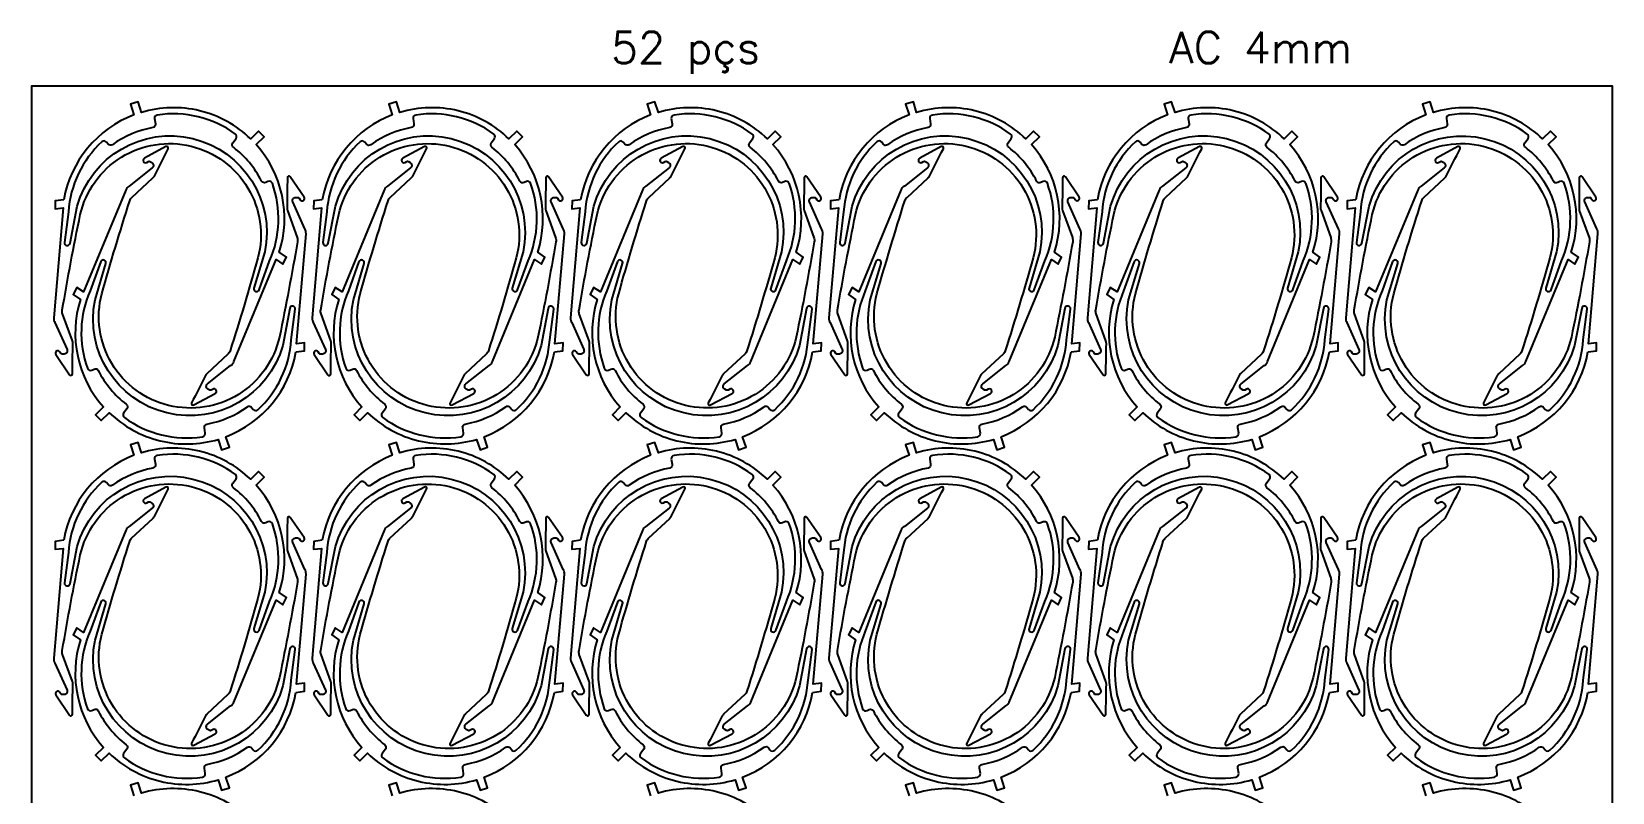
# Model space of a CAD drawing. Header units: millimetres. Extents: x 151 to 2196, y 73 to 1107.
# Drawn here: x 151 to 1151, y 626 to 1107 of the extents above; entities that cross this region are included whole.
import ezdxf

# ---------------------------------------------------------------- set-up
doc = ezdxf.new("R2010")
doc.units = ezdxf.units.MM
doc.layers.add('360_CORTE-EXT', color=3, linetype='Continuous')
doc.layers.add('360_CORTE-INT', color=5, linetype='Continuous')
doc.styles.get("Standard").update_dxf_attribs({"font": 'simplex.shx'})

msp = doc.modelspace()

# ---------------------------------------------------------------- linework, layer by layer
msp.add_lwpolyline([(150.8, 73), (1150.8, 73), (1150.8, 1073), (150.8, 1073)], close=True)
at = {"layer": '360_CORTE-EXT'}
for points in [[(171.2, 1001), (165.8, 1000.3), (165.7, 995.3), (170.8, 995.9), (164.8, 926.2, 0.16064), (165.6, 923.2), (173.2, 906.1, -0.53017), (171.5, 903.3), (170.1, 903.2, -0.25887), (169.3, 903.7), (168.5, 904.7, 1), (166.1, 903), (174.8, 890.2, 0.73663), (176.6, 890.8, -0.00431), (176.9, 909.8, 0.09147), (176.6, 911.6), (170.4, 928.7, -0.12913), (170.2, 931.2, -0.00859), (181.6, 991.6, -0.41865), (251.7, 1034.9, -0.41865), (294, 964.2, -0.00859), (276.4, 905.4, -0.12913), (275, 903.2), (261.7, 890.8, 0.09147), (260.6, 889.4, -0.00431), (252, 872.4, 0.73663), (253.4, 871.1), (267, 878.4, 1), (265.6, 881.1), (264.5, 880.5, -0.25887), (263.5, 880.5), (262.3, 881.1, -0.53017), (262.1, 884.4), (276.7, 896.1, 0.16666), (278.8, 898.6), (305.5, 963.1), (309.8, 960.2), (312, 964.6), (307.5, 967.8, 0.26488), (292.9, 1035.9), (297.9, 1040.8), (294.3, 1044.4), (289.4, 1039.5, 0.13319), (257.1, 1057.3, 0.13319), (220.3, 1056.3), (218.2, 1063), (213.4, 1061.4), (215.5, 1054.7, 0.26488)], [(334.7, 1001), (329.3, 1000.3), (329.1, 995.3), (334.3, 995.9), (328.3, 926.2, 0.16064), (329, 923.2), (336.7, 906.1, -0.53017), (334.9, 903.3), (333.6, 903.2, -0.25887), (332.7, 903.7), (332, 904.7, 1), (329.5, 903), (338.2, 890.2, 0.73663), (340.1, 890.8, -0.00431), (340.3, 909.8, 0.09147), (340, 911.6), (333.9, 928.7, -0.12913), (333.7, 931.2, -0.00859), (345.1, 991.6, -0.41865), (415.1, 1034.9, -0.41865), (457.4, 964.2, -0.00859), (439.8, 905.4, -0.12913), (438.4, 903.2), (425.1, 890.8, 0.09147), (424, 889.4, -0.00431), (415.5, 872.4, 0.73663), (416.9, 871.1), (430.5, 878.4, 1), (429.1, 881.1), (427.9, 880.5, -0.25887), (427, 880.5), (425.8, 881.1, -0.53017), (425.5, 884.4), (440.2, 896.1, 0.16666), (442.3, 898.6), (469, 963.1), (473.3, 960.2), (475.5, 964.6), (471, 967.8, 0.26488), (456.4, 1035.9), (461.4, 1040.8), (457.8, 1044.4), (452.8, 1039.5, 0.13319), (420.6, 1057.3, 0.13319), (383.8, 1056.3), (381.7, 1063), (376.8, 1061.4), (379, 1054.7, 0.26488)], [(498.1, 1001), (492.7, 1000.3), (492.6, 995.3), (497.7, 995.9), (491.7, 926.2, 0.16064), (492.5, 923.2), (500.1, 906.1, -0.53017), (498.4, 903.3), (497, 903.2, -0.25887), (496.2, 903.7), (495.4, 904.7, 1), (493, 903), (501.7, 890.2, 0.73663), (503.5, 890.8, -0.00431), (503.8, 909.8, 0.09147), (503.5, 911.6), (497.3, 928.7, -0.12913), (497.1, 931.2, -0.00859), (508.5, 991.6, -0.41865), (578.6, 1034.9, -0.41865), (620.9, 964.2, -0.00859), (603.3, 905.4, -0.12913), (601.9, 903.2), (588.6, 890.8, 0.09147), (587.5, 889.4, -0.00431), (578.9, 872.4, 0.73663), (580.3, 871.1), (594, 878.4, 1), (592.5, 881.1), (591.4, 880.5, -0.25887), (590.4, 880.5), (589.3, 881.1, -0.53017), (589, 884.4), (603.6, 896.1, 0.16666), (605.8, 898.6), (632.4, 963.1), (636.7, 960.2), (638.9, 964.6), (634.5, 967.8, 0.26488), (619.8, 1035.9), (624.8, 1040.8), (621.2, 1044.4), (616.3, 1039.5, 0.13319), (584, 1057.3, 0.13319), (547.3, 1056.3), (545.1, 1063), (540.3, 1061.4), (542.4, 1054.7, 0.26488)], [(661.6, 1001), (656.2, 1000.3), (656.1, 995.3), (661.2, 995.9), (655.2, 926.2, 0.16064), (656, 923.2), (663.6, 906.1, -0.53017), (661.8, 903.3), (660.5, 903.2, -0.25887), (659.6, 903.7), (658.9, 904.7, 1), (656.4, 903), (665.2, 890.2, 0.73663), (667, 890.8, -0.00431), (667.2, 909.8, 0.09147), (666.9, 911.6), (660.8, 928.7, -0.12913), (660.6, 931.2, -0.00859), (672, 991.6, -0.41865), (742.1, 1034.9, -0.41865), (784.4, 964.2, -0.00859), (766.7, 905.4, -0.12913), (765.4, 903.2), (752, 890.8, 0.09147), (750.9, 889.4, -0.00431), (742.4, 872.4, 0.73663), (743.8, 871.1), (757.4, 878.4, 1), (756, 881.1), (754.9, 880.5, -0.25887), (753.9, 880.5), (752.7, 881.1, -0.53017), (752.5, 884.4), (767.1, 896.1, 0.16666), (769.2, 898.6), (795.9, 963.1), (800.2, 960.2), (802.4, 964.6), (797.9, 967.8, 0.26488), (783.3, 1035.9), (788.3, 1040.8), (784.7, 1044.4), (779.7, 1039.5, 0.13319), (747.5, 1057.3, 0.13319), (710.7, 1056.3), (708.6, 1063), (703.7, 1061.4), (705.9, 1054.7, 0.26488)], [(825, 1001), (819.6, 1000.3), (819.5, 995.3), (824.6, 995.9), (818.7, 926.2, 0.16064), (819.4, 923.2), (827, 906.1, -0.53017), (825.3, 903.3), (824, 903.2, -0.25887), (823.1, 903.7), (822.4, 904.7, 1), (819.9, 903), (828.6, 890.2, 0.73663), (830.4, 890.8, -0.00431), (830.7, 909.8, 0.09147), (830.4, 911.6), (824.2, 928.7, -0.12913), (824, 931.2, -0.00859), (835.4, 991.6, -0.41865), (905.5, 1034.9, -0.41865), (947.8, 964.2, -0.00859), (930.2, 905.4, -0.12913), (928.8, 903.2), (915.5, 890.8, 0.09147), (914.4, 889.4, -0.00431), (905.9, 872.4, 0.73663), (907.2, 871.1), (920.9, 878.4, 1), (919.4, 881.1), (918.3, 880.5, -0.25887), (917.3, 880.5), (916.2, 881.1, -0.53017), (915.9, 884.4), (930.6, 896.1, 0.16666), (932.7, 898.6), (959.3, 963.1), (963.6, 960.2), (965.8, 964.6), (961.4, 967.8, 0.26488), (946.7, 1035.9), (951.7, 1040.8), (948.1, 1044.4), (943.2, 1039.5, 0.13319), (911, 1057.3, 0.13319), (874.2, 1056.3), (872, 1063), (867.2, 1061.4), (869.3, 1054.7, 0.26488)], [(988.5, 1001), (983.1, 1000.3), (983, 995.3), (988.1, 995.9), (982.1, 926.2, 0.16064), (982.9, 923.2), (990.5, 906.1, -0.53017), (988.8, 903.3), (987.4, 903.2, -0.25887), (986.5, 903.7), (985.8, 904.7, 1), (983.3, 903), (992.1, 890.2, 0.73663), (993.9, 890.8, -0.00431), (994.1, 909.8, 0.09147), (993.8, 911.6), (987.7, 928.7, -0.12913), (987.5, 931.2, -0.00859), (998.9, 991.6, -0.41865), (1069, 1034.9, -0.41865), (1111.3, 964.2, -0.00859), (1093.6, 905.4, -0.12913), (1092.3, 903.2), (1078.9, 890.8, 0.09147), (1077.8, 889.4, -0.00431), (1069.3, 872.4, 0.73663), (1070.7, 871.1), (1084.3, 878.4, 1), (1082.9, 881.1), (1081.8, 880.5, -0.25887), (1080.8, 880.5), (1079.6, 881.1, -0.53017), (1079.4, 884.4), (1094, 896.1, 0.16666), (1096.1, 898.6), (1122.8, 963.1), (1127.1, 960.2), (1129.3, 964.6), (1124.8, 967.8, 0.26488), (1110.2, 1035.9), (1115.2, 1040.8), (1111.6, 1044.4), (1106.6, 1039.5, 0.13319), (1074.4, 1057.3, 0.13319), (1037.6, 1056.3), (1035.5, 1063), (1030.6, 1061.4), (1032.8, 1054.7, 0.26488)], [(318, 904.7), (323.4, 905.4), (323.5, 910.4), (318.4, 909.8), (324.4, 979.5, 0.16064), (323.6, 982.5), (316, 999.6, -0.53017), (317.7, 1002.4), (319.1, 1002.5, -0.25887), (320, 1002), (320.7, 1001, 1), (323.2, 1002.7), (314.4, 1015.5, 0.73663), (312.6, 1014.9, -0.00431), (312.4, 995.9, 0.09147), (312.7, 994.1), (318.8, 977, -0.12913), (319, 974.4, -0.00859), (307.6, 914.1, -0.41865), (237.5, 870.8, -0.41865), (195.2, 941.5, -0.00859), (212.9, 1000.3, -0.12913), (214.2, 1002.5), (227.6, 1014.9, 0.09147), (228.7, 1016.3, -0.00431), (237.2, 1033.3, 0.73663), (235.8, 1034.6), (222.2, 1027.3, 1), (223.6, 1024.6), (224.7, 1025.2, -0.25887), (225.7, 1025.2), (226.9, 1024.5, -0.53017), (227.1, 1021.2), (212.5, 1009.6, 0.16666), (210.4, 1007.1), (183.7, 942.6), (179.4, 945.5), (177.2, 941), (181.7, 937.9, 0.26488), (196.3, 869.8), (191.3, 864.9), (194.9, 861.3), (199.9, 866.2, 0.13319), (232.1, 848.4, 0.13319), (268.9, 849.3), (271, 842.7), (275.9, 844.3), (273.7, 851, 0.26488)], [(481.5, 904.7), (486.9, 905.4), (487, 910.4), (481.9, 909.8), (487.9, 979.5, 0.16064), (487.1, 982.5), (479.5, 999.6, -0.53017), (481.2, 1002.4), (482.6, 1002.5, -0.25887), (483.4, 1002), (484.1, 1001, 1), (486.6, 1002.7), (477.9, 1015.5, 0.73663), (476.1, 1014.9, -0.00431), (475.8, 995.9, 0.09147), (476.1, 994.1), (482.3, 977, -0.12913), (482.5, 974.4, -0.00859), (471.1, 914.1, -0.41865), (401, 870.8, -0.41865), (358.7, 941.5, -0.00859), (376.3, 1000.3, -0.12913), (377.7, 1002.5), (391, 1014.9, 0.09147), (392.1, 1016.3, -0.00431), (400.7, 1033.3, 0.73663), (399.3, 1034.6), (385.6, 1027.3, 1), (387.1, 1024.6), (388.2, 1025.2, -0.25887), (389.2, 1025.2), (390.3, 1024.5, -0.53017), (390.6, 1021.2), (376, 1009.6, 0.16666), (373.8, 1007.1), (347.2, 942.6), (342.9, 945.5), (340.7, 941), (345.1, 937.9, 0.26488), (359.8, 869.8), (354.8, 864.9), (358.4, 861.3), (363.3, 866.2, 0.13319), (395.6, 848.4, 0.13319), (432.3, 849.3), (434.5, 842.7), (439.3, 844.3), (437.2, 851, 0.26488)], [(644.9, 904.7), (650.3, 905.4), (650.5, 910.4), (645.3, 909.8), (651.3, 979.5, 0.16064), (650.5, 982.5), (642.9, 999.6, -0.53017), (644.7, 1002.4), (646, 1002.5, -0.25887), (646.9, 1002), (647.6, 1001, 1), (650.1, 1002.7), (641.3, 1015.5, 0.73663), (639.5, 1014.9, -0.00431), (639.3, 995.9, 0.09147), (639.6, 994.1), (645.7, 977, -0.12913), (645.9, 974.4, -0.00859), (634.5, 914.1, -0.41865), (564.5, 870.8, -0.41865), (522.2, 941.5, -0.00859), (539.8, 1000.3, -0.12913), (541.2, 1002.5), (554.5, 1014.9, 0.09147), (555.6, 1016.3, -0.00431), (564.1, 1033.3, 0.73663), (562.7, 1034.6), (549.1, 1027.3, 1), (550.5, 1024.6), (551.7, 1025.2, -0.25887), (552.6, 1025.2), (553.8, 1024.5, -0.53017), (554.1, 1021.2), (539.4, 1009.6, 0.16666), (537.3, 1007.1), (510.6, 942.6), (506.3, 945.5), (504.1, 941), (508.6, 937.9, 0.26488), (523.2, 869.8), (518.2, 864.9), (521.8, 861.3), (526.8, 866.2, 0.13319), (559, 848.4, 0.13319), (595.8, 849.3), (597.9, 842.7), (602.8, 844.3), (600.6, 851, 0.26488)], [(808.4, 904.7), (813.8, 905.4), (813.9, 910.4), (808.8, 909.8), (814.8, 979.5, 0.16064), (814, 982.5), (806.4, 999.6, -0.53017), (808.1, 1002.4), (809.5, 1002.5, -0.25887), (810.3, 1002), (811.1, 1001, 1), (813.5, 1002.7), (804.8, 1015.5, 0.73663), (803, 1014.9, -0.00431), (802.7, 995.9, 0.09147), (803, 994.1), (809.2, 977, -0.12913), (809.4, 974.4, -0.00859), (798, 914.1, -0.41865), (727.9, 870.8, -0.41865), (685.6, 941.5, -0.00859), (703.2, 1000.3, -0.12913), (704.6, 1002.5), (717.9, 1014.9, 0.09147), (719, 1016.3, -0.00431), (727.6, 1033.3, 0.73663), (726.2, 1034.6), (712.6, 1027.3, 1), (714, 1024.6), (715.1, 1025.2, -0.25887), (716.1, 1025.2), (717.3, 1024.5, -0.53017), (717.5, 1021.2), (702.9, 1009.6, 0.16666), (700.7, 1007.1), (674.1, 942.6), (669.8, 945.5), (667.6, 941), (672, 937.9, 0.26488), (686.7, 869.8), (681.7, 864.9), (685.3, 861.3), (690.2, 866.2, 0.13319), (722.5, 848.4, 0.13319), (759.3, 849.3), (761.4, 842.7), (766.2, 844.3), (764.1, 851, 0.26488)], [(971.8, 904.7), (977.3, 905.4), (977.4, 910.4), (972.2, 909.8), (978.2, 979.5, 0.16064), (977.5, 982.5), (969.8, 999.6, -0.53017), (971.6, 1002.4), (972.9, 1002.5, -0.25887), (973.8, 1002), (974.5, 1001, 1), (977, 1002.7), (968.3, 1015.5, 0.73663), (966.4, 1014.9, -0.00431), (966.2, 995.9, 0.09147), (966.5, 994.1), (972.6, 977, -0.12913), (972.9, 974.4, -0.00859), (961.5, 914.1, -0.41865), (891.4, 870.8, -0.41865), (849.1, 941.5, -0.00859), (866.7, 1000.3, -0.12913), (868.1, 1002.5), (881.4, 1014.9, 0.09147), (882.5, 1016.3, -0.00431), (891, 1033.3, 0.73663), (889.7, 1034.6), (876, 1027.3, 1), (877.4, 1024.6), (878.6, 1025.2, -0.25887), (879.5, 1025.2), (880.7, 1024.5, -0.53017), (881, 1021.2), (866.3, 1009.6, 0.16666), (864.2, 1007.1), (837.5, 942.6), (833.2, 945.5), (831.1, 941), (835.5, 937.9, 0.26488), (850.2, 869.8), (845.1, 864.9), (848.7, 861.3), (853.7, 866.2, 0.13319), (885.9, 848.4, 0.13319), (922.7, 849.3), (924.8, 842.7), (929.7, 844.3), (927.5, 851, 0.26488)], [(1135.3, 904.7), (1140.7, 905.4), (1140.8, 910.4), (1135.7, 909.8), (1141.7, 979.5, 0.16064), (1140.9, 982.5), (1133.3, 999.6, -0.53017), (1135, 1002.4), (1136.4, 1002.5, -0.25887), (1137.2, 1002), (1138, 1001, 1), (1140.4, 1002.7), (1131.7, 1015.5, 0.73663), (1129.9, 1014.9, -0.00431), (1129.7, 995.9, 0.09147), (1129.9, 994.1), (1136.1, 977, -0.12913), (1136.3, 974.4, -0.00859), (1124.9, 914.1, -0.41865), (1054.8, 870.8, -0.41865), (1012.5, 941.5, -0.00859), (1030.2, 1000.3, -0.12913), (1031.5, 1002.5), (1044.9, 1014.9, 0.09147), (1045.9, 1016.3, -0.00431), (1054.5, 1033.3, 0.73663), (1053.1, 1034.6), (1039.5, 1027.3, 1), (1040.9, 1024.6), (1042, 1025.2, -0.25887), (1043, 1025.2), (1044.2, 1024.5, -0.53017), (1044.4, 1021.2), (1029.8, 1009.6, 0.16666), (1027.7, 1007.1), (1001, 942.6), (996.7, 945.5), (994.5, 941), (999, 937.9, 0.26488), (1013.6, 869.8), (1008.6, 864.9), (1012.2, 861.3), (1017.1, 866.2, 0.13319), (1049.4, 848.4, 0.13319), (1086.2, 849.3), (1088.3, 842.7), (1093.2, 844.3), (1091, 851, 0.26488)], [(171.2, 785.5), (165.8, 784.7), (165.7, 779.8), (170.8, 780.3), (164.8, 710.7, 0.16064), (165.6, 707.7), (173.2, 690.6, -0.53017), (171.5, 687.8), (170.1, 687.7, -0.25887), (169.3, 688.1), (168.5, 689.2, 1), (166.1, 687.5), (174.8, 674.7, 0.73663), (176.6, 675.3, -0.00431), (176.9, 694.3, 0.09147), (176.6, 696.1), (170.4, 713.2, -0.12913), (170.2, 715.7, -0.00859), (181.6, 776.1, -0.41865), (251.7, 819.4, -0.41865), (294, 748.7, -0.00859), (276.4, 689.9, -0.12913), (275, 687.7), (261.7, 675.3, 0.09147), (260.6, 673.9, -0.00431), (252, 656.9, 0.73663), (253.4, 655.6), (267, 662.9, 1), (265.6, 665.6), (264.5, 664.9, -0.25887), (263.5, 665), (262.3, 665.6, -0.53017), (262.1, 668.9), (276.7, 680.6, 0.16666), (278.8, 683), (305.5, 747.5), (309.8, 744.6), (312, 749.1), (307.5, 752.3, 0.26488), (292.9, 820.3), (297.9, 825.3), (294.3, 828.9), (289.4, 824, 0.13319), (257.1, 841.8, 0.13319), (220.3, 840.8), (218.2, 847.4), (213.4, 845.9), (215.5, 839.2, 0.26488)], [(334.7, 785.5), (329.3, 784.7), (329.1, 779.8), (334.3, 780.3), (328.3, 710.7, 0.16064), (329, 707.7), (336.7, 690.6, -0.53017), (334.9, 687.8), (333.6, 687.7, -0.25887), (332.7, 688.1), (332, 689.2, 1), (329.5, 687.5), (338.2, 674.7, 0.73663), (340.1, 675.3, -0.00431), (340.3, 694.3, 0.09147), (340, 696.1), (333.9, 713.2, -0.12913), (333.7, 715.7, -0.00859), (345.1, 776.1, -0.41865), (415.1, 819.4, -0.41865), (457.4, 748.7, -0.00859), (439.8, 689.9, -0.12913), (438.4, 687.7), (425.1, 675.3, 0.09147), (424, 673.9, -0.00431), (415.5, 656.9, 0.73663), (416.9, 655.6), (430.5, 662.9, 1), (429.1, 665.6), (427.9, 664.9, -0.25887), (427, 665), (425.8, 665.6, -0.53017), (425.5, 668.9), (440.2, 680.6, 0.16666), (442.3, 683), (469, 747.5), (473.3, 744.6), (475.5, 749.1), (471, 752.3, 0.26488), (456.4, 820.3), (461.4, 825.3), (457.8, 828.9), (452.8, 824, 0.13319), (420.6, 841.8, 0.13319), (383.8, 840.8), (381.7, 847.4), (376.8, 845.9), (379, 839.2, 0.26488)], [(498.1, 785.5), (492.7, 784.7), (492.6, 779.8), (497.7, 780.3), (491.7, 710.7, 0.16064), (492.5, 707.7), (500.1, 690.6, -0.53017), (498.4, 687.8), (497, 687.7, -0.25887), (496.2, 688.1), (495.4, 689.2, 1), (493, 687.5), (501.7, 674.7, 0.73663), (503.5, 675.3, -0.00431), (503.8, 694.3, 0.09147), (503.5, 696.1), (497.3, 713.2, -0.12913), (497.1, 715.7, -0.00859), (508.5, 776.1, -0.41865), (578.6, 819.4, -0.41865), (620.9, 748.7, -0.00859), (603.3, 689.9, -0.12913), (601.9, 687.7), (588.6, 675.3, 0.09147), (587.5, 673.9, -0.00431), (578.9, 656.9, 0.73663), (580.3, 655.6), (594, 662.9, 1), (592.5, 665.6), (591.4, 664.9, -0.25887), (590.4, 665), (589.3, 665.6, -0.53017), (589, 668.9), (603.6, 680.6, 0.16666), (605.8, 683), (632.4, 747.5), (636.7, 744.6), (638.9, 749.1), (634.5, 752.3, 0.26488), (619.8, 820.3), (624.8, 825.3), (621.2, 828.9), (616.3, 824, 0.13319), (584, 841.8, 0.13319), (547.3, 840.8), (545.1, 847.4), (540.3, 845.9), (542.4, 839.2, 0.26488)], [(661.6, 785.5), (656.2, 784.7), (656.1, 779.8), (661.2, 780.3), (655.2, 710.7, 0.16064), (656, 707.7), (663.6, 690.6, -0.53017), (661.8, 687.8), (660.5, 687.7, -0.25887), (659.6, 688.1), (658.9, 689.2, 1), (656.4, 687.5), (665.2, 674.7, 0.73663), (667, 675.3, -0.00431), (667.2, 694.3, 0.09147), (666.9, 696.1), (660.8, 713.2, -0.12913), (660.6, 715.7, -0.00859), (672, 776.1, -0.41865), (742.1, 819.4, -0.41865), (784.4, 748.7, -0.00859), (766.7, 689.9, -0.12913), (765.4, 687.7), (752, 675.3, 0.09147), (750.9, 673.9, -0.00431), (742.4, 656.9, 0.73663), (743.8, 655.6), (757.4, 662.9, 1), (756, 665.6), (754.9, 664.9, -0.25887), (753.9, 665), (752.7, 665.6, -0.53017), (752.5, 668.9), (767.1, 680.6, 0.16666), (769.2, 683), (795.9, 747.5), (800.2, 744.6), (802.4, 749.1), (797.9, 752.3, 0.26488), (783.3, 820.3), (788.3, 825.3), (784.7, 828.9), (779.7, 824, 0.13319), (747.5, 841.8, 0.13319), (710.7, 840.8), (708.6, 847.4), (703.7, 845.9), (705.9, 839.2, 0.26488)], [(825, 785.5), (819.6, 784.7), (819.5, 779.8), (824.6, 780.3), (818.7, 710.7, 0.16064), (819.4, 707.7), (827, 690.6, -0.53017), (825.3, 687.8), (824, 687.7, -0.25887), (823.1, 688.1), (822.4, 689.2, 1), (819.9, 687.5), (828.6, 674.7, 0.73663), (830.4, 675.3, -0.00431), (830.7, 694.3, 0.09147), (830.4, 696.1), (824.2, 713.2, -0.12913), (824, 715.7, -0.00859), (835.4, 776.1, -0.41865), (905.5, 819.4, -0.41865), (947.8, 748.7, -0.00859), (930.2, 689.9, -0.12913), (928.8, 687.7), (915.5, 675.3, 0.09147), (914.4, 673.9, -0.00431), (905.9, 656.9, 0.73663), (907.2, 655.6), (920.9, 662.9, 1), (919.4, 665.6), (918.3, 664.9, -0.25887), (917.3, 665), (916.2, 665.6, -0.53017), (915.9, 668.9), (930.6, 680.6, 0.16666), (932.7, 683), (959.3, 747.5), (963.6, 744.6), (965.8, 749.1), (961.4, 752.3, 0.26488), (946.7, 820.3), (951.7, 825.3), (948.1, 828.9), (943.2, 824, 0.13319), (911, 841.8, 0.13319), (874.2, 840.8), (872, 847.4), (867.2, 845.9), (869.3, 839.2, 0.26488)], [(988.5, 785.5), (983.1, 784.7), (983, 779.8), (988.1, 780.3), (982.1, 710.7, 0.16064), (982.9, 707.7), (990.5, 690.6, -0.53017), (988.8, 687.8), (987.4, 687.7, -0.25887), (986.5, 688.1), (985.8, 689.2, 1), (983.3, 687.5), (992.1, 674.7, 0.73663), (993.9, 675.3, -0.00431), (994.1, 694.3, 0.09147), (993.8, 696.1), (987.7, 713.2, -0.12913), (987.5, 715.7, -0.00859), (998.9, 776.1, -0.41865), (1069, 819.4, -0.41865), (1111.3, 748.7, -0.00859), (1093.6, 689.9, -0.12913), (1092.3, 687.7), (1078.9, 675.3, 0.09147), (1077.8, 673.9, -0.00431), (1069.3, 656.9, 0.73663), (1070.7, 655.6), (1084.3, 662.9, 1), (1082.9, 665.6), (1081.8, 664.9, -0.25887), (1080.8, 665), (1079.6, 665.6, -0.53017), (1079.4, 668.9), (1094, 680.6, 0.16666), (1096.1, 683), (1122.8, 747.5), (1127.1, 744.6), (1129.3, 749.1), (1124.8, 752.3, 0.26488), (1110.2, 820.3), (1115.2, 825.3), (1111.6, 828.9), (1106.6, 824, 0.13319), (1074.4, 841.8, 0.13319), (1037.6, 840.8), (1035.5, 847.4), (1030.6, 845.9), (1032.8, 839.2, 0.26488)], [(318, 689.1), (323.4, 689.9), (323.5, 694.9), (318.4, 694.3), (324.4, 763.9, 0.16064), (323.6, 767), (316, 784.1, -0.53017), (317.7, 786.9), (319.1, 786.9, -0.25887), (320, 786.5), (320.7, 785.4, 1), (323.2, 787.1), (314.4, 799.9, 0.73663), (312.6, 799.4, -0.00431), (312.4, 780.4, 0.09147), (312.7, 778.6), (318.8, 761.5, -0.12913), (319, 758.9, -0.00859), (307.6, 698.6, -0.41865), (237.5, 655.2, -0.41865), (195.2, 725.9, -0.00859), (212.9, 784.8, -0.12913), (214.2, 786.9), (227.6, 799.3, 0.09147), (228.7, 800.8, -0.00431), (237.2, 817.8, 0.73663), (235.8, 819.1), (222.2, 811.7, 1), (223.6, 809.1), (224.7, 809.7, -0.25887), (225.7, 809.7), (226.9, 809, -0.53017), (227.1, 805.7), (212.5, 794.1, 0.16666), (210.4, 791.6), (183.7, 727.1), (179.4, 730), (177.2, 725.5), (181.7, 722.4, 0.26488), (196.3, 654.3), (191.3, 649.3), (194.9, 645.7), (199.9, 650.6, 0.13319), (232.1, 632.9, 0.13319), (268.9, 633.8), (271, 627.2), (275.9, 628.7), (273.7, 635.5, 0.26488)], [(481.5, 689.1), (486.9, 689.9), (487, 694.9), (481.9, 694.3), (487.9, 763.9, 0.16064), (487.1, 767), (479.5, 784.1, -0.53017), (481.2, 786.9), (482.6, 786.9, -0.25887), (483.4, 786.5), (484.1, 785.4, 1), (486.6, 787.1), (477.9, 799.9, 0.73663), (476.1, 799.4, -0.00431), (475.8, 780.4, 0.09147), (476.1, 778.6), (482.3, 761.5, -0.12913), (482.5, 758.9, -0.00859), (471.1, 698.6, -0.41865), (401, 655.2, -0.41865), (358.7, 725.9, -0.00859), (376.3, 784.8, -0.12913), (377.7, 786.9), (391, 799.3, 0.09147), (392.1, 800.8, -0.00431), (400.7, 817.8, 0.73663), (399.3, 819.1), (385.6, 811.7, 1), (387.1, 809.1), (388.2, 809.7, -0.25887), (389.2, 809.7), (390.3, 809, -0.53017), (390.6, 805.7), (376, 794.1, 0.16666), (373.8, 791.6), (347.2, 727.1), (342.9, 730), (340.7, 725.5), (345.1, 722.4, 0.26488), (359.8, 654.3), (354.8, 649.3), (358.4, 645.7), (363.3, 650.6, 0.13319), (395.6, 632.9, 0.13319), (432.3, 633.8), (434.5, 627.2), (439.3, 628.7), (437.2, 635.5, 0.26488)], [(644.9, 689.1), (650.3, 689.9), (650.5, 694.9), (645.3, 694.3), (651.3, 763.9, 0.16064), (650.5, 767), (642.9, 784.1, -0.53017), (644.7, 786.9), (646, 786.9, -0.25887), (646.9, 786.5), (647.6, 785.4, 1), (650.1, 787.1), (641.3, 799.9, 0.73663), (639.5, 799.4, -0.00431), (639.3, 780.4, 0.09147), (639.6, 778.6), (645.7, 761.5, -0.12913), (645.9, 758.9, -0.00859), (634.5, 698.6, -0.41865), (564.5, 655.2, -0.41865), (522.2, 725.9, -0.00859), (539.8, 784.8, -0.12913), (541.2, 786.9), (554.5, 799.3, 0.09147), (555.6, 800.8, -0.00431), (564.1, 817.8, 0.73663), (562.7, 819.1), (549.1, 811.7, 1), (550.5, 809.1), (551.7, 809.7, -0.25887), (552.6, 809.7), (553.8, 809, -0.53017), (554.1, 805.7), (539.4, 794.1, 0.16666), (537.3, 791.6), (510.6, 727.1), (506.3, 730), (504.1, 725.5), (508.6, 722.4, 0.26488), (523.2, 654.3), (518.2, 649.3), (521.8, 645.7), (526.8, 650.6, 0.13319), (559, 632.9, 0.13319), (595.8, 633.8), (597.9, 627.2), (602.8, 628.7), (600.6, 635.5, 0.26488)], [(808.4, 689.1), (813.8, 689.9), (813.9, 694.9), (808.8, 694.3), (814.8, 763.9, 0.16064), (814, 767), (806.4, 784.1, -0.53017), (808.1, 786.9), (809.5, 786.9, -0.25887), (810.3, 786.5), (811.1, 785.4, 1), (813.5, 787.1), (804.8, 799.9, 0.73663), (803, 799.4, -0.00431), (802.7, 780.4, 0.09147), (803, 778.6), (809.2, 761.5, -0.12913), (809.4, 758.9, -0.00859), (798, 698.6, -0.41865), (727.9, 655.2, -0.41865), (685.6, 725.9, -0.00859), (703.2, 784.8, -0.12913), (704.6, 786.9), (717.9, 799.3, 0.09147), (719, 800.8, -0.00431), (727.6, 817.8, 0.73663), (726.2, 819.1), (712.6, 811.7, 1), (714, 809.1), (715.1, 809.7, -0.25887), (716.1, 809.7), (717.3, 809, -0.53017), (717.5, 805.7), (702.9, 794.1, 0.16666), (700.7, 791.6), (674.1, 727.1), (669.8, 730), (667.6, 725.5), (672, 722.4, 0.26488), (686.7, 654.3), (681.7, 649.3), (685.3, 645.7), (690.2, 650.6, 0.13319), (722.5, 632.9, 0.13319), (759.3, 633.8), (761.4, 627.2), (766.2, 628.7), (764.1, 635.5, 0.26488)], [(971.8, 689.1), (977.3, 689.9), (977.4, 694.9), (972.2, 694.3), (978.2, 763.9, 0.16064), (977.5, 767), (969.8, 784.1, -0.53017), (971.6, 786.9), (972.9, 786.9, -0.25887), (973.8, 786.5), (974.5, 785.4, 1), (977, 787.1), (968.3, 799.9, 0.73663), (966.4, 799.4, -0.00431), (966.2, 780.4, 0.09147), (966.5, 778.6), (972.6, 761.5, -0.12913), (972.9, 758.9, -0.00859), (961.5, 698.6, -0.41865), (891.4, 655.2, -0.41865), (849.1, 725.9, -0.00859), (866.7, 784.8, -0.12913), (868.1, 786.9), (881.4, 799.3, 0.09147), (882.5, 800.8, -0.00431), (891, 817.8, 0.73663), (889.7, 819.1), (876, 811.7, 1), (877.4, 809.1), (878.6, 809.7, -0.25887), (879.5, 809.7), (880.7, 809, -0.53017), (881, 805.7), (866.3, 794.1, 0.16666), (864.2, 791.6), (837.5, 727.1), (833.2, 730), (831.1, 725.5), (835.5, 722.4, 0.26488), (850.2, 654.3), (845.1, 649.3), (848.7, 645.7), (853.7, 650.6, 0.13319), (885.9, 632.9, 0.13319), (922.7, 633.8), (924.8, 627.2), (929.7, 628.7), (927.5, 635.5, 0.26488)], [(1135.3, 689.1), (1140.7, 689.9), (1140.8, 694.9), (1135.7, 694.3), (1141.7, 763.9, 0.16064), (1140.9, 767), (1133.3, 784.1, -0.53017), (1135, 786.9), (1136.4, 786.9, -0.25887), (1137.2, 786.5), (1138, 785.4, 1), (1140.4, 787.1), (1131.7, 799.9, 0.73663), (1129.9, 799.4, -0.00431), (1129.7, 780.4, 0.09147), (1129.9, 778.6), (1136.1, 761.5, -0.12913), (1136.3, 758.9, -0.00859), (1124.9, 698.6, -0.41865), (1054.8, 655.2, -0.41865), (1012.5, 725.9, -0.00859), (1030.2, 784.8, -0.12913), (1031.5, 786.9), (1044.9, 799.3, 0.09147), (1045.9, 800.8, -0.00431), (1054.5, 817.8, 0.73663), (1053.1, 819.1), (1039.5, 811.7, 1), (1040.9, 809.1), (1042, 809.7, -0.25887), (1043, 809.7), (1044.2, 809, -0.53017), (1044.4, 805.7), (1029.8, 794.1, 0.16666), (1027.7, 791.6), (1001, 727.1), (996.7, 730), (994.5, 725.5), (999, 722.4, 0.26488), (1013.6, 654.3), (1008.6, 649.3), (1012.2, 645.7), (1017.1, 650.6, 0.13319), (1049.4, 632.9, 0.13319), (1086.2, 633.8), (1088.3, 627.2), (1093.2, 628.7), (1091, 635.5, 0.26488)]]:
    msp.add_lwpolyline(points, format="xyb", close=True, dxfattribs=at)
for points in [[(289.4, 608.5, 0.13319), (257.1, 626.2, 0.13319), (220.3, 625.3), (218.2, 631.9), (213.4, 630.4), (215.5, 623.7, 0.26488)], [(452.8, 608.5, 0.13319), (420.6, 626.2, 0.13319), (383.8, 625.3), (381.7, 631.9), (376.8, 630.4), (379, 623.7, 0.26488)], [(616.3, 608.5, 0.13319), (584, 626.2, 0.13319), (547.3, 625.3), (545.1, 631.9), (540.3, 630.4), (542.4, 623.7, 0.26488)], [(779.7, 608.5, 0.13319), (747.5, 626.2, 0.13319), (710.7, 625.3), (708.6, 631.9), (703.7, 630.4), (705.9, 623.7, 0.26488)], [(943.2, 608.5, 0.13319), (911, 626.2, 0.13319), (874.2, 625.3), (872, 631.9), (867.2, 630.4), (869.3, 623.7, 0.26488)], [(1106.6, 608.5, 0.13319), (1074.4, 626.2, 0.13319), (1037.6, 625.3), (1035.5, 631.9), (1030.6, 630.4), (1032.8, 623.7, 0.26488)]]:
    msp.add_lwpolyline(points, format="xyb", dxfattribs=at)
at = {"layer": '360_CORTE-INT'}
for points in [[(228.6, 1052.4), (229.1, 1049.1, -0.43094), (227.6, 1046.7, 0.10989), (201.9, 1035.8, -0.40538), (199.2, 1036.2), (198.2, 1037.4, 0.44283), (195.3, 1037.7, 0.19173), (174.1, 993.3), (171.6, 973.9, 0.97195), (175.1, 973.5), (179.6, 996.9, -0.96468), (298.3, 968), (291.4, 945.1, 0.94258), (294.7, 943.9), (301.4, 962.3, 0.19173), (303.1, 1011.4, 0.44283), (300.3, 1012.6), (298.9, 1011.9, -0.40538), (296.3, 1012.8, 0.10989), (278.5, 1034.2, -0.40538), (278.1, 1037), (280.2, 1039.8, 0.41387), (279.7, 1042.6, 0.19884), (230.3, 1054.6, 0.41394)], [(392.1, 1052.4), (392.6, 1049.1, -0.43094), (391, 1046.7, 0.10989), (365.4, 1035.8, -0.40538), (362.6, 1036.2), (361.7, 1037.4, 0.44283), (358.7, 1037.7, 0.19173), (337.6, 993.3), (335.1, 973.9, 0.97195), (338.5, 973.5), (343, 996.9, -0.96468), (461.7, 968), (454.9, 945.1, 0.94258), (458.2, 943.9), (464.9, 962.3, 0.19173), (466.5, 1011.4, 0.44283), (463.8, 1012.6), (462.4, 1011.9, -0.40538), (459.7, 1012.8, 0.10989), (442, 1034.2, -0.40538), (441.6, 1037), (443.6, 1039.8, 0.41387), (443.2, 1042.6, 0.19884), (393.8, 1054.6, 0.41394)], [(555.5, 1052.4), (556.1, 1049.1, -0.43094), (554.5, 1046.7, 0.10989), (528.8, 1035.8, -0.40538), (526.1, 1036.2), (525.1, 1037.4, 0.44283), (522.2, 1037.7, 0.19173), (501, 993.3), (498.5, 973.9, 0.97195), (502, 973.5), (506.5, 996.9, -0.96468), (625.2, 968), (618.4, 945.1, 0.94258), (621.7, 943.9), (628.3, 962.3, 0.19173), (630, 1011.4, 0.44283), (627.2, 1012.6), (625.8, 1011.9, -0.40538), (623.2, 1012.8, 0.10989), (605.4, 1034.2, -0.40538), (605, 1037), (607.1, 1039.8, 0.41387), (606.7, 1042.6, 0.19884), (557.2, 1054.6, 0.41394)], [(719, 1052.4), (719.5, 1049.1, -0.43094), (717.9, 1046.7, 0.10989), (692.3, 1035.8, -0.40538), (689.5, 1036.2), (688.6, 1037.4, 0.44283), (685.6, 1037.7, 0.19173), (664.5, 993.3), (662, 973.9, 0.97195), (665.4, 973.5), (669.9, 996.9, -0.96468), (788.6, 968), (781.8, 945.1, 0.94258), (785.1, 943.9), (791.8, 962.3, 0.19173), (793.4, 1011.4, 0.44283), (790.7, 1012.6), (789.3, 1011.9, -0.40538), (786.6, 1012.8, 0.10989), (768.9, 1034.2, -0.40538), (768.5, 1037), (770.5, 1039.8, 0.41387), (770.1, 1042.6, 0.19884), (720.7, 1054.6, 0.41394)], [(882.5, 1052.4), (883, 1049.1, -0.43094), (881.4, 1046.7, 0.10989), (855.8, 1035.8, -0.40538), (853, 1036.2), (852.1, 1037.4, 0.44283), (849.1, 1037.7, 0.19173), (828, 993.3), (825.4, 973.9, 0.97195), (828.9, 973.5), (833.4, 996.9, -0.96468), (952.1, 968), (945.3, 945.1, 0.94258), (948.6, 943.9), (955.2, 962.3, 0.19173), (956.9, 1011.4, 0.44283), (954.1, 1012.6), (952.7, 1011.9, -0.40538), (950.1, 1012.8, 0.10989), (932.3, 1034.2, -0.40538), (932, 1037), (934, 1039.8, 0.41387), (933.6, 1042.6, 0.19884), (884.1, 1054.6, 0.41394)], [(1045.9, 1052.4), (1046.4, 1049.1, -0.43094), (1044.8, 1046.7, 0.10989), (1019.2, 1035.8, -0.40538), (1016.5, 1036.2), (1015.5, 1037.4, 0.44283), (1012.6, 1037.7, 0.19173), (991.4, 993.3), (988.9, 973.9, 0.97195), (992.4, 973.5), (996.9, 996.9, -0.96468), (1115.5, 968), (1108.7, 945.1, 0.94258), (1112, 943.9), (1118.7, 962.3, 0.19173), (1120.3, 1011.4, 0.44283), (1117.6, 1012.6), (1116.2, 1011.9, -0.40538), (1113.5, 1012.8, 0.10989), (1095.8, 1034.2, -0.40538), (1095.4, 1037), (1097.5, 1039.8, 0.41387), (1097, 1042.6, 0.19884), (1047.6, 1054.6, 0.41394)], [(260.6, 853.3), (260.1, 856.6, -0.43094), (261.7, 859, 0.10989), (287.3, 869.9, -0.40538), (290, 869.5), (291, 868.3, 0.44283), (293.9, 868, 0.19173), (315.1, 912.4), (317.6, 931.8, 0.97195), (314.1, 932.2), (309.7, 908.8, -0.96468), (191, 937.7), (197.8, 960.6, 0.94258), (194.5, 961.8), (187.8, 943.4, 0.19173), (186.2, 894.3, 0.44283), (188.9, 893.1), (190.3, 893.8, -0.40538), (193, 892.9, 0.10989), (210.7, 871.5, -0.40538), (211.1, 868.7), (209, 865.9, 0.41387), (209.5, 863.1, 0.19884), (258.9, 851, 0.41394)], [(424, 853.3), (423.5, 856.6, -0.43094), (425.1, 859, 0.10989), (450.8, 869.9, -0.40538), (453.5, 869.5), (454.5, 868.3, 0.44283), (457.4, 868, 0.19173), (478.6, 912.4), (481.1, 931.8, 0.97195), (477.6, 932.2), (473.1, 908.8, -0.96468), (354.4, 937.7), (361.2, 960.6, 0.94258), (357.9, 961.8), (351.3, 943.4, 0.19173), (349.6, 894.3, 0.44283), (352.4, 893.1), (353.8, 893.8, -0.40538), (356.4, 892.9, 0.10989), (374.2, 871.5, -0.40538), (374.6, 868.7), (372.5, 865.9, 0.41387), (372.9, 863.1, 0.19884), (422.4, 851, 0.41394)], [(587.5, 853.3), (587, 856.6, -0.43094), (588.6, 859, 0.10989), (614.2, 869.9, -0.40538), (617, 869.5), (617.9, 868.3, 0.44283), (620.9, 868, 0.19173), (642, 912.4), (644.5, 931.8, 0.97195), (641.1, 932.2), (636.6, 908.8, -0.96468), (517.9, 937.7), (524.7, 960.6, 0.94258), (521.4, 961.8), (514.7, 943.4, 0.19173), (513.1, 894.3, 0.44283), (515.8, 893.1), (517.2, 893.8, -0.40538), (519.9, 892.9, 0.10989), (537.6, 871.5, -0.40538), (538, 868.7), (536, 865.9, 0.41387), (536.4, 863.1, 0.19884), (585.8, 851, 0.41394)], [(751, 853.3), (750.5, 856.6, -0.43094), (752, 859, 0.10989), (777.7, 869.9, -0.40538), (780.4, 869.5), (781.4, 868.3, 0.44283), (784.3, 868, 0.19173), (805.5, 912.4), (808, 931.8, 0.97195), (804.5, 932.2), (800, 908.8, -0.96468), (681.3, 937.7), (688.2, 960.6, 0.94258), (684.8, 961.8), (678.2, 943.4, 0.19173), (676.5, 894.3, 0.44283), (679.3, 893.1), (680.7, 893.8, -0.40538), (683.3, 892.9, 0.10989), (701.1, 871.5, -0.40538), (701.5, 868.7), (699.4, 865.9, 0.41387), (699.8, 863.1, 0.19884), (749.3, 851, 0.41394)], [(914.4, 853.3), (913.9, 856.6, -0.43094), (915.5, 859, 0.10989), (941.1, 869.9, -0.40538), (943.9, 869.5), (944.8, 868.3, 0.44283), (947.8, 868, 0.19173), (968.9, 912.4), (971.4, 931.8, 0.97195), (968, 932.2), (963.5, 908.8, -0.96468), (844.8, 937.7), (851.6, 960.6, 0.94258), (848.3, 961.8), (841.6, 943.4, 0.19173), (840, 894.3, 0.44283), (842.7, 893.1), (844.1, 893.8, -0.40538), (846.8, 892.9, 0.10989), (864.5, 871.5, -0.40538), (864.9, 868.7), (862.9, 865.9, 0.41387), (863.3, 863.1, 0.19884), (912.7, 851, 0.41394)], [(1077.9, 853.3), (1077.4, 856.6, -0.43094), (1078.9, 859, 0.10989), (1104.6, 869.9, -0.40538), (1107.3, 869.5), (1108.3, 868.3, 0.44283), (1111.2, 868, 0.19173), (1132.4, 912.4), (1134.9, 931.8, 0.97195), (1131.4, 932.2), (1126.9, 908.8, -0.96468), (1008.2, 937.7), (1015.1, 960.6, 0.94258), (1011.8, 961.8), (1005.1, 943.4, 0.19173), (1003.4, 894.3, 0.44283), (1006.2, 893.1), (1007.6, 893.8, -0.40538), (1010.2, 892.9, 0.10989), (1028, 871.5, -0.40538), (1028.4, 868.7), (1026.3, 865.9, 0.41387), (1026.8, 863.1, 0.19884), (1076.2, 851, 0.41394)], [(228.6, 836.8), (229.1, 833.6, -0.43094), (227.6, 831.1, 0.10989), (201.9, 820.3, -0.40538), (199.2, 820.7), (198.2, 821.9, 0.44283), (195.3, 822.2, 0.19173), (174.1, 777.7), (171.6, 758.4, 0.97195), (175.1, 758), (179.6, 781.4, -0.96468), (298.3, 752.5), (291.4, 729.5, 0.94258), (294.7, 728.4), (301.4, 746.7, 0.19173), (303.1, 795.9, 0.44283), (300.3, 797), (298.9, 796.4, -0.40538), (296.3, 797.3, 0.10989), (278.5, 818.7, -0.40538), (278.1, 821.5), (280.2, 824.3, 0.41387), (279.7, 827.1, 0.19884), (230.3, 839.1, 0.41394)], [(392.1, 836.8), (392.6, 833.6, -0.43094), (391, 831.1, 0.10989), (365.4, 820.3, -0.40538), (362.6, 820.7), (361.7, 821.9, 0.44283), (358.7, 822.2, 0.19173), (337.6, 777.7), (335.1, 758.4, 0.97195), (338.5, 758), (343, 781.4, -0.96468), (461.7, 752.5), (454.9, 729.5, 0.94258), (458.2, 728.4), (464.9, 746.7, 0.19173), (466.5, 795.9, 0.44283), (463.8, 797), (462.4, 796.4, -0.40538), (459.7, 797.3, 0.10989), (442, 818.7, -0.40538), (441.6, 821.5), (443.6, 824.3, 0.41387), (443.2, 827.1, 0.19884), (393.8, 839.1, 0.41394)], [(555.5, 836.8), (556.1, 833.6, -0.43094), (554.5, 831.1, 0.10989), (528.8, 820.3, -0.40538), (526.1, 820.7), (525.1, 821.9, 0.44283), (522.2, 822.2, 0.19173), (501, 777.7), (498.5, 758.4, 0.97195), (502, 758), (506.5, 781.4, -0.96468), (625.2, 752.5), (618.4, 729.5, 0.94258), (621.7, 728.4), (628.3, 746.7, 0.19173), (630, 795.9, 0.44283), (627.2, 797), (625.8, 796.4, -0.40538), (623.2, 797.3, 0.10989), (605.4, 818.7, -0.40538), (605, 821.5), (607.1, 824.3, 0.41387), (606.7, 827.1, 0.19884), (557.2, 839.1, 0.41394)], [(719, 836.8), (719.5, 833.6, -0.43094), (717.9, 831.1, 0.10989), (692.3, 820.3, -0.40538), (689.5, 820.7), (688.6, 821.9, 0.44283), (685.6, 822.2, 0.19173), (664.5, 777.7), (662, 758.4, 0.97195), (665.4, 758), (669.9, 781.4, -0.96468), (788.6, 752.5), (781.8, 729.5, 0.94258), (785.1, 728.4), (791.8, 746.7, 0.19173), (793.4, 795.9, 0.44283), (790.7, 797), (789.3, 796.4, -0.40538), (786.6, 797.3, 0.10989), (768.9, 818.7, -0.40538), (768.5, 821.5), (770.5, 824.3, 0.41387), (770.1, 827.1, 0.19884), (720.7, 839.1, 0.41394)], [(882.5, 836.8), (883, 833.6, -0.43094), (881.4, 831.1, 0.10989), (855.8, 820.3, -0.40538), (853, 820.7), (852.1, 821.9, 0.44283), (849.1, 822.2, 0.19173), (828, 777.7), (825.4, 758.4, 0.97195), (828.9, 758), (833.4, 781.4, -0.96468), (952.1, 752.5), (945.3, 729.5, 0.94258), (948.6, 728.4), (955.2, 746.7, 0.19173), (956.9, 795.9, 0.44283), (954.1, 797), (952.7, 796.4, -0.40538), (950.1, 797.3, 0.10989), (932.3, 818.7, -0.40538), (932, 821.5), (934, 824.3, 0.41387), (933.6, 827.1, 0.19884), (884.1, 839.1, 0.41394)], [(1045.9, 836.8), (1046.4, 833.6, -0.43094), (1044.8, 831.1, 0.10989), (1019.2, 820.3, -0.40538), (1016.5, 820.7), (1015.5, 821.9, 0.44283), (1012.6, 822.2, 0.19173), (991.4, 777.7), (988.9, 758.4, 0.97195), (992.4, 758), (996.9, 781.4, -0.96468), (1115.5, 752.5), (1108.7, 729.5, 0.94258), (1112, 728.4), (1118.7, 746.7, 0.19173), (1120.3, 795.9, 0.44283), (1117.6, 797), (1116.2, 796.4, -0.40538), (1113.5, 797.3, 0.10989), (1095.8, 818.7, -0.40538), (1095.4, 821.5), (1097.5, 824.3, 0.41387), (1097, 827.1, 0.19884), (1047.6, 839.1, 0.41394)], [(260.6, 637.8), (260.1, 641.1, -0.43094), (261.7, 643.5, 0.10989), (287.3, 654.4, -0.40538), (290, 654), (291, 652.7, 0.44283), (293.9, 652.5, 0.19173), (315.1, 696.9), (317.6, 716.3, 0.97195), (314.1, 716.7), (309.7, 693.2, -0.96468), (191, 722.2), (197.8, 745.1, 0.94258), (194.5, 746.3), (187.8, 727.9, 0.19173), (186.2, 678.7, 0.44283), (188.9, 677.6), (190.3, 678.3, -0.40538), (193, 677.4, 0.10989), (210.7, 655.9, -0.40538), (211.1, 653.2), (209, 650.4, 0.41387), (209.5, 647.6, 0.19884), (258.9, 635.5, 0.41394)], [(424, 637.8), (423.5, 641.1, -0.43094), (425.1, 643.5, 0.10989), (450.8, 654.4, -0.40538), (453.5, 654), (454.5, 652.7, 0.44283), (457.4, 652.5, 0.19173), (478.6, 696.9), (481.1, 716.3, 0.97195), (477.6, 716.7), (473.1, 693.2, -0.96468), (354.4, 722.2), (361.2, 745.1, 0.94258), (357.9, 746.3), (351.3, 727.9, 0.19173), (349.6, 678.7, 0.44283), (352.4, 677.6), (353.8, 678.3, -0.40538), (356.4, 677.4, 0.10989), (374.2, 655.9, -0.40538), (374.6, 653.2), (372.5, 650.4, 0.41387), (372.9, 647.6, 0.19884), (422.4, 635.5, 0.41394)], [(587.5, 637.8), (587, 641.1, -0.43094), (588.6, 643.5, 0.10989), (614.2, 654.4, -0.40538), (617, 654), (617.9, 652.7, 0.44283), (620.9, 652.5, 0.19173), (642, 696.9), (644.5, 716.3, 0.97195), (641.1, 716.7), (636.6, 693.2, -0.96468), (517.9, 722.2), (524.7, 745.1, 0.94258), (521.4, 746.3), (514.7, 727.9, 0.19173), (513.1, 678.7, 0.44283), (515.8, 677.6), (517.2, 678.3, -0.40538), (519.9, 677.4, 0.10989), (537.6, 655.9, -0.40538), (538, 653.2), (536, 650.4, 0.41387), (536.4, 647.6, 0.19884), (585.8, 635.5, 0.41394)], [(751, 637.8), (750.5, 641.1, -0.43094), (752, 643.5, 0.10989), (777.7, 654.4, -0.40538), (780.4, 654), (781.4, 652.7, 0.44283), (784.3, 652.5, 0.19173), (805.5, 696.9), (808, 716.3, 0.97195), (804.5, 716.7), (800, 693.2, -0.96468), (681.3, 722.2), (688.2, 745.1, 0.94258), (684.8, 746.3), (678.2, 727.9, 0.19173), (676.5, 678.7, 0.44283), (679.3, 677.6), (680.7, 678.3, -0.40538), (683.3, 677.4, 0.10989), (701.1, 655.9, -0.40538), (701.5, 653.2), (699.4, 650.4, 0.41387), (699.8, 647.6, 0.19884), (749.3, 635.5, 0.41394)], [(914.4, 637.8), (913.9, 641.1, -0.43094), (915.5, 643.5, 0.10989), (941.1, 654.4, -0.40538), (943.9, 654), (944.8, 652.7, 0.44283), (947.8, 652.5, 0.19173), (968.9, 696.9), (971.4, 716.3, 0.97195), (968, 716.7), (963.5, 693.2, -0.96468), (844.8, 722.2), (851.6, 745.1, 0.94258), (848.3, 746.3), (841.6, 727.9, 0.19173), (840, 678.7, 0.44283), (842.7, 677.6), (844.1, 678.3, -0.40538), (846.8, 677.4, 0.10989), (864.5, 655.9, -0.40538), (864.9, 653.2), (862.9, 650.4, 0.41387), (863.3, 647.6, 0.19884), (912.7, 635.5, 0.41394)], [(1077.9, 637.8), (1077.4, 641.1, -0.43094), (1078.9, 643.5, 0.10989), (1104.6, 654.4, -0.40538), (1107.3, 654), (1108.3, 652.7, 0.44283), (1111.2, 652.5, 0.19173), (1132.4, 696.9), (1134.9, 716.3, 0.97195), (1131.4, 716.7), (1126.9, 693.2, -0.96468), (1008.2, 722.2), (1015.1, 745.1, 0.94258), (1011.8, 746.3), (1005.1, 727.9, 0.19173), (1003.4, 678.7, 0.44283), (1006.2, 677.6), (1007.6, 678.3, -0.40538), (1010.2, 677.4, 0.10989), (1028, 655.9, -0.40538), (1028.4, 653.2), (1026.3, 650.4, 0.41387), (1026.8, 647.6, 0.19884), (1076.2, 635.5, 0.41394)]]:
    msp.add_lwpolyline(points, format="xyb", close=True, dxfattribs=at)

# ---------------------------------------------------------------- texts
for s, p in [('52 pçs', (517.3, 1087.4)), ('AC 4mm', (870.5, 1087.4))]:
    msp.add_text(s, height=20).set_placement(p)

doc.saveas('drawing.dxf')
